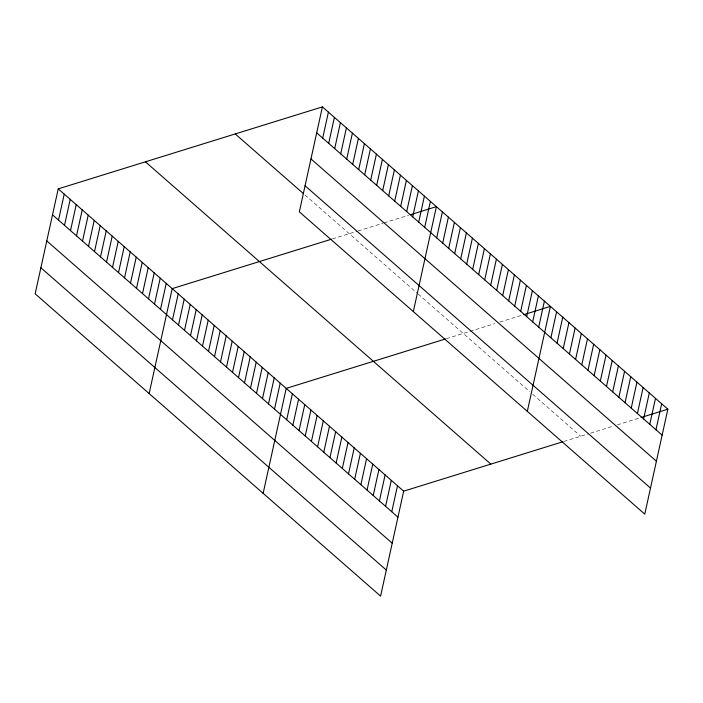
<?xml version="1.0" encoding="UTF-8"?>
<svg xmlns="http://www.w3.org/2000/svg" width="703" height="703" viewBox="0 0 703 703"><rect width="100%" height="100%" fill="white"/><g stroke="black" fill="none" stroke-linecap="round" stroke-linejoin="round"><path stroke-width="0.53" stroke-dasharray="3.52 2.64" d="M332.387 238.923L357.15 231.234M358.143 230.927L382.907 223.238M383.9 222.93L408.663 215.25M446.379 338.679L494.921 323.617M499.877 322.079L522.663 315.006M563.824 441.458L588.596 433.777M590.573 433.162L612.375 426.396M617.322 424.858L640.108 417.784M304.979 194.968L417.468 293.415M418.223 294.074L529.675 391.606M532.76 394.313L580.669 436.238"/><path stroke-width="1.05" d="M322.413 106.882L299.337 211.831L644.774 514.13L667.85 409.181L322.413 106.882L58.226 188.87L35.15 293.819L380.587 596.118L403.663 491.169L562.892 441.748M58.516 220.101L64.228 194.116M64.509 225.347L70.221 199.371M70.511 230.602L76.223 204.617M76.513 235.848L82.225 209.872M82.515 241.103L88.227 215.118M88.508 246.349L94.228 220.373M94.51 251.604L100.221 225.619M100.511 256.85L106.223 230.874M106.513 262.105L112.225 236.12M112.515 267.351L118.227 241.375M118.508 272.606L124.22 246.621M124.51 277.852L130.222 251.876M130.512 283.107L136.224 257.122M136.514 288.353L142.226 262.377M142.507 293.608L148.219 267.623M148.509 298.854L154.221 272.878M154.511 304.109L160.222 278.124M160.512 309.355L166.224 283.379M149.141 393.583L172.217 288.625L331.447 239.213M172.507 319.856L178.219 293.88M178.509 325.111L184.221 299.126M184.511 330.357L190.223 304.381M190.504 335.612L196.216 309.628M196.506 340.858L202.218 314.882M202.508 346.113L208.22 320.129M208.51 351.359L214.222 325.384M214.503 356.614L220.215 330.63M220.505 361.86L226.217 335.885M226.507 367.115L232.218 341.131M232.508 372.362L238.22 346.377M238.502 377.608L244.213 351.632M244.503 382.863L250.215 356.878M250.505 388.109L256.217 362.133M256.507 393.364L262.219 367.379M262.5 398.61L268.221 372.634M322.695 138.113L328.406 112.129M268.502 403.865L274.214 377.88M328.696 143.359L334.408 117.383M274.504 409.111L280.216 383.135M334.698 148.614L340.41 122.63M263.142 493.339L286.218 388.381L445.438 338.969M340.7 153.86L346.412 127.884M286.683 419.779L292.395 393.794M346.693 159.115L352.405 133.131M292.87 425.183L298.582 399.207M352.695 164.361L358.407 138.386M299.047 430.596L304.759 404.612M358.697 169.616L364.409 143.632M305.234 436.001L310.946 410.025M364.699 174.862L370.411 148.887M311.411 441.414L317.123 415.429M370.692 180.117L376.413 154.133M317.589 446.818L323.301 420.842M376.694 185.364L382.406 159.388M323.775 452.231L329.487 426.255M382.696 190.618L388.408 164.634M329.953 457.644L335.665 431.66M388.697 195.865L394.409 169.889M336.139 463.049L341.851 437.073M394.699 201.12L400.411 175.135M342.317 468.462L348.029 442.477M400.692 206.366L406.404 180.381M348.503 473.866L354.215 447.89M406.694 211.612L412.406 185.636M354.681 479.279L360.393 453.303M412.696 216.867L418.408 190.882M360.867 484.692L366.579 458.708M418.698 222.113L424.41 196.137M424.691 227.368L430.403 201.383M367.045 490.096L372.757 464.121M413.329 311.596L436.405 206.638L410.649 214.635M373.223 495.51L378.935 469.525M436.695 237.869L442.407 211.884M379.409 500.914L385.121 474.938M442.697 243.115L448.409 217.139M385.587 506.327L391.299 480.351M448.69 248.37L454.402 222.385M391.773 511.74L397.485 485.755M454.692 253.616L460.403 227.64M460.693 258.871L466.405 232.886M466.695 264.117L472.407 238.141M472.688 269.372L478.4 243.387M478.69 274.618L484.402 248.642M484.692 279.873L490.404 253.888M490.694 285.119L496.406 259.143M496.687 290.374L502.399 264.39M502.689 295.62L508.401 269.644M508.691 300.875L514.403 274.891M514.693 306.121L520.405 280.146M520.686 311.376L526.398 285.392M526.688 316.622L532.399 290.647M532.689 321.877L538.401 295.893M538.691 327.123L544.403 301.148M527.329 411.352L550.396 306.394L523.656 314.698M550.871 337.783L556.583 311.807M557.048 343.196L562.76 317.211M563.235 348.609L568.947 322.624M569.412 354.013L575.124 328.037M575.599 359.426L581.311 333.442M581.776 364.831L587.488 338.855M587.963 370.244L593.675 344.259M594.14 375.657L599.852 349.672M600.318 381.061L606.039 355.085M606.504 386.474L612.216 360.49M612.682 391.879L618.394 365.903M618.868 397.292L624.58 371.307M625.046 402.696L630.758 376.72M631.232 408.109L636.944 382.133M637.41 413.522L643.122 387.538M643.596 418.926L649.308 392.951M649.774 424.34L655.486 398.355M655.961 429.744L661.672 403.768M641.101 417.477L667.85 409.181M316.702 132.858L662.138 435.157M310.972 158.922L656.409 461.221M305.067 185.777L650.503 488.067M235.233 133.939L303.476 193.659M145.407 161.813L490.843 464.112M58.226 188.87L403.663 491.169M52.514 214.846L397.951 517.144M46.785 240.909L392.221 543.208M40.879 267.764L386.316 570.063"/></g></svg>
